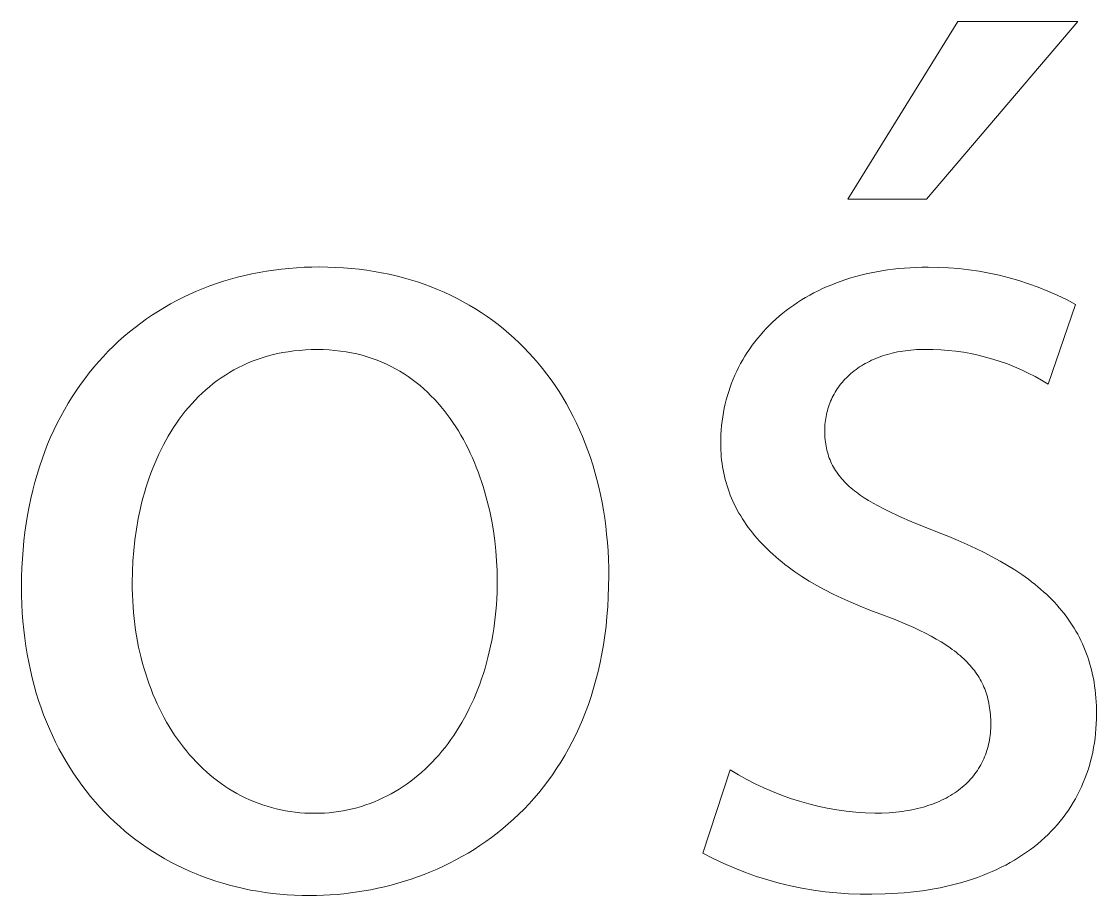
# Model space of a CAD drawing. Header units: millimetres. Extents: x -1576 to 3664, y -445 to 3215.
# Drawn here: x 2348.06 to 2393.48, y -358.21 to -321.28 of the extents above; entities that cross this region are included whole.
import ezdxf

# ---------------------------------------------------------------- set-up
doc = ezdxf.new("R2010")
doc.units = ezdxf.units.MM
doc.header["$MEASUREMENT"] = 0
doc.layers.add('Domyślny', color=7, linetype='Continuous', true_color=0x000000)

msp = doc.modelspace()

# ---------------------------------------------------------------- linework, layer by layer
at = {"layer": 'Domyślny', "color": 18, "lineweight": 15, "true_color": 0x000000}
for p, q in [((2382.976, -328.781), (2387.617, -321.278)), ((2392.695, -321.278), (2386.291, -328.781)), ((2387.617, -321.278), (2392.695, -321.278)), ((2386.291, -328.781), (2382.976, -328.781)), ((2357.19, -332.084), (2357.491, -332.009)), ((2357.491, -332.009), (2357.796, -331.941)), ((2357.796, -331.941), (2358.104, -331.88)), ((2358.104, -331.88), (2358.414, -331.826)), ((2358.414, -331.826), (2358.727, -331.78)), ((2358.727, -331.78), (2359.043, -331.74)), ((2359.043, -331.74), (2359.361, -331.707)), ((2359.361, -331.707), (2359.682, -331.682)), ((2359.682, -331.682), (2360.006, -331.664)), ((2360.006, -331.664), (2360.331, -331.653)), ((2360.331, -331.653), (2360.659, -331.649)), ((2360.659, -331.649), (2360.999, -331.653)), ((2360.999, -331.653), (2361.336, -331.665)), ((2361.336, -331.665), (2361.669, -331.684)), ((2361.669, -331.684), (2361.998, -331.711)), ((2361.998, -331.711), (2362.324, -331.745)), ((2362.324, -331.745), (2362.646, -331.787)), ((2362.646, -331.787), (2362.964, -331.836)), ((2362.964, -331.836), (2363.278, -331.892)), ((2363.278, -331.892), (2363.588, -331.956)), ((2363.588, -331.956), (2363.894, -332.027)), ((2383.31, -332.054), (2383.525, -331.997)), ((2383.525, -331.997), (2383.742, -331.945)), ((2383.742, -331.945), (2383.964, -331.896)), ((2383.964, -331.896), (2384.188, -331.852)), ((2384.188, -331.852), (2384.417, -331.812)), ((2384.417, -331.812), (2384.648, -331.777)), ((2384.648, -331.777), (2384.883, -331.746)), ((2384.883, -331.746), (2385.121, -331.72)), ((2385.121, -331.72), (2385.363, -331.699)), ((2385.363, -331.699), (2385.607, -331.682)), ((2385.607, -331.682), (2385.855, -331.669)), ((2385.855, -331.669), (2386.107, -331.662)), ((2386.107, -331.662), (2386.361, -331.66)), ((2386.361, -331.66), (2386.794, -331.665)), ((2386.794, -331.665), (2387.226, -331.685)), ((2387.226, -331.685), (2387.658, -331.719)), ((2387.658, -331.719), (2388.088, -331.767)), ((2388.088, -331.767), (2388.516, -331.83)), ((2388.516, -331.83), (2388.942, -331.908)), ((2388.942, -331.908), (2389.365, -332)), ((2389.365, -332), (2389.784, -332.105)), ((2355.731, -332.562), (2356.016, -332.453)), ((2356.016, -332.453), (2356.305, -332.35)), ((2356.305, -332.35), (2356.596, -332.255)), ((2356.596, -332.255), (2356.892, -332.166)), ((2356.892, -332.166), (2357.19, -332.084)), ((2363.894, -332.027), (2364.196, -332.105)), ((2364.196, -332.105), (2364.494, -332.19)), ((2364.494, -332.19), (2364.788, -332.282)), ((2364.788, -332.282), (2365.078, -332.381)), ((2365.078, -332.381), (2365.363, -332.487)), ((2382.099, -332.481), (2382.292, -332.4)), ((2382.292, -332.4), (2382.488, -332.323)), ((2382.488, -332.323), (2382.688, -332.25)), ((2382.688, -332.25), (2382.892, -332.181)), ((2382.892, -332.181), (2383.099, -332.115)), ((2383.099, -332.115), (2383.31, -332.054)), ((2389.784, -332.105), (2390.2, -332.225)), ((2390.2, -332.225), (2390.612, -332.359)), ((2390.612, -332.359), (2391.019, -332.506)), ((2354.899, -332.93), (2355.172, -332.801)), ((2355.172, -332.801), (2355.45, -332.678)), ((2355.45, -332.678), (2355.731, -332.562)), ((2365.363, -332.487), (2365.644, -332.599)), ((2365.644, -332.599), (2365.921, -332.719)), ((2365.921, -332.719), (2366.193, -332.845)), ((2366.193, -332.845), (2366.461, -332.977)), ((2381.189, -332.941), (2381.364, -332.841)), ((2381.364, -332.841), (2381.542, -332.746)), ((2381.542, -332.746), (2381.724, -332.654)), ((2381.724, -332.654), (2381.909, -332.565)), ((2381.909, -332.565), (2382.099, -332.481)), ((2391.019, -332.506), (2391.421, -332.667)), ((2391.421, -332.667), (2391.817, -332.842)), ((2391.817, -332.842), (2392.207, -333.029)), ((2353.844, -333.515), (2354.101, -333.359)), ((2354.101, -333.359), (2354.363, -333.209)), ((2354.363, -333.209), (2354.629, -333.067)), ((2354.629, -333.067), (2354.899, -332.93)), ((2366.461, -332.977), (2366.724, -333.116)), ((2366.724, -333.116), (2366.982, -333.262)), ((2366.982, -333.262), (2367.236, -333.414)), ((2380.375, -333.487), (2380.53, -333.371)), ((2380.53, -333.371), (2380.689, -333.259)), ((2380.689, -333.259), (2380.852, -333.149)), ((2380.852, -333.149), (2381.019, -333.043)), ((2381.019, -333.043), (2381.189, -332.941)), ((2392.59, -333.23), (2391.439, -336.598)), ((2392.207, -333.029), (2392.59, -333.23)), ((2353.341, -333.846), (2353.59, -333.677)), ((2353.59, -333.677), (2353.844, -333.515)), ((2367.236, -333.414), (2367.485, -333.572)), ((2367.485, -333.572), (2367.729, -333.737)), ((2367.729, -333.737), (2367.968, -333.908)), ((2379.933, -333.854), (2380.077, -333.729)), ((2380.077, -333.729), (2380.224, -333.606)), ((2380.224, -333.606), (2380.375, -333.487)), ((2352.622, -334.392), (2352.857, -334.204)), ((2352.857, -334.204), (2353.097, -334.022)), ((2353.097, -334.022), (2353.341, -333.846)), ((2367.968, -333.908), (2368.202, -334.085)), ((2368.202, -334.085), (2368.432, -334.268)), ((2368.432, -334.268), (2368.656, -334.457)), ((2379.4, -334.384), (2379.528, -334.247)), ((2379.528, -334.247), (2379.659, -334.113)), ((2379.659, -334.113), (2379.794, -333.982)), ((2379.794, -333.982), (2379.933, -333.854)), ((2352.166, -334.788), (2352.391, -334.587)), ((2352.391, -334.587), (2352.622, -334.392)), ((2368.656, -334.457), (2368.875, -334.652)), ((2368.875, -334.652), (2369.089, -334.853)), ((2379.044, -334.811), (2379.158, -334.666)), ((2379.158, -334.666), (2379.277, -334.524)), ((2379.277, -334.524), (2379.4, -334.384)), ((2351.729, -335.209), (2351.945, -334.995)), ((2351.945, -334.995), (2352.166, -334.788)), ((2359.809, -335.172), (2359.569, -335.197)), ((2360.053, -335.154), (2359.809, -335.172)), ((2360.301, -335.143), (2360.053, -335.154)), ((2360.554, -335.139), (2360.301, -335.143)), ((2360.808, -335.143), (2360.554, -335.139)), ((2361.057, -335.155), (2360.808, -335.143)), ((2361.3, -335.174), (2361.057, -335.155)), ((2361.54, -335.201), (2361.3, -335.174)), ((2369.089, -334.853), (2369.298, -335.06)), ((2369.298, -335.06), (2369.501, -335.272)), ((2378.725, -335.261), (2378.827, -335.109)), ((2378.827, -335.109), (2378.933, -334.959)), ((2378.933, -334.959), (2379.044, -334.811)), ((2385.406, -335.187), (2385.292, -335.203)), ((2385.522, -335.172), (2385.406, -335.187)), ((2385.64, -335.16), (2385.522, -335.172)), ((2385.76, -335.15), (2385.64, -335.16)), ((2385.881, -335.142), (2385.76, -335.15)), ((2386.005, -335.137), (2385.881, -335.142)), ((2386.13, -335.133), (2386.005, -335.137)), ((2386.256, -335.132), (2386.13, -335.133)), ((2386.577, -335.136), (2386.256, -335.132)), ((2386.898, -335.15), (2386.577, -335.136)), ((2387.218, -335.174), (2386.898, -335.15)), ((2387.537, -335.21), (2387.218, -335.174)), ((2351.314, -335.655), (2351.519, -335.429)), ((2351.519, -335.429), (2351.729, -335.209)), ((2357.811, -335.634), (2357.611, -335.717)), ((2358.016, -335.558), (2357.811, -335.634)), ((2358.225, -335.487), (2358.016, -335.558)), ((2358.438, -335.423), (2358.225, -335.487)), ((2358.655, -335.364), (2358.438, -335.423)), ((2358.877, -335.312), (2358.655, -335.364)), ((2359.103, -335.267), (2358.877, -335.312)), ((2359.334, -335.229), (2359.103, -335.267)), ((2359.569, -335.197), (2359.334, -335.229)), ((2361.774, -335.236), (2361.54, -335.201)), ((2362.004, -335.277), (2361.774, -335.236)), ((2362.229, -335.326), (2362.004, -335.277)), ((2362.449, -335.381), (2362.229, -335.326)), ((2362.665, -335.444), (2362.449, -335.381)), ((2362.876, -335.513), (2362.665, -335.444)), ((2363.082, -335.588), (2362.876, -335.513)), ((2363.284, -335.67), (2363.082, -335.588)), ((2369.501, -335.272), (2369.699, -335.49)), ((2369.699, -335.49), (2369.892, -335.714)), ((2378.444, -335.732), (2378.533, -335.573)), ((2378.533, -335.573), (2378.627, -335.416)), ((2378.627, -335.416), (2378.725, -335.261)), ((2383.884, -335.637), (2383.798, -335.681)), ((2383.972, -335.594), (2383.884, -335.637)), ((2384.063, -335.553), (2383.972, -335.594)), ((2384.155, -335.514), (2384.063, -335.553)), ((2384.249, -335.476), (2384.155, -335.514)), ((2384.345, -335.441), (2384.249, -335.476)), ((2384.443, -335.407), (2384.345, -335.441)), ((2384.542, -335.374), (2384.443, -335.407)), ((2384.644, -335.344), (2384.542, -335.374)), ((2384.747, -335.316), (2384.644, -335.344)), ((2384.853, -335.289), (2384.747, -335.316)), ((2384.96, -335.265), (2384.853, -335.289)), ((2385.069, -335.242), (2384.96, -335.265)), ((2385.179, -335.222), (2385.069, -335.242)), ((2385.292, -335.203), (2385.179, -335.222)), ((2387.855, -335.256), (2387.537, -335.21)), ((2388.171, -335.312), (2387.855, -335.256)), ((2388.485, -335.379), (2388.171, -335.312)), ((2388.796, -335.456), (2388.485, -335.379)), ((2389.105, -335.543), (2388.796, -335.456)), ((2389.411, -335.641), (2389.105, -335.543)), ((2389.714, -335.748), (2389.411, -335.641)), ((2350.919, -336.125), (2351.114, -335.887)), ((2351.114, -335.887), (2351.314, -335.655)), ((2357.036, -335.999), (2356.853, -336.105)), ((2357.223, -335.9), (2357.036, -335.999)), ((2357.415, -335.806), (2357.223, -335.9)), ((2357.611, -335.717), (2357.415, -335.806)), ((2363.482, -335.758), (2363.284, -335.67)), ((2363.675, -335.851), (2363.482, -335.758)), ((2363.863, -335.951), (2363.675, -335.851)), ((2364.047, -336.057), (2363.863, -335.951)), ((2364.226, -336.168), (2364.047, -336.057)), ((2369.892, -335.714), (2370.079, -335.943)), ((2370.079, -335.943), (2370.261, -336.178)), ((2378.202, -336.224), (2378.278, -336.058)), ((2378.278, -336.058), (2378.359, -335.894)), ((2378.359, -335.894), (2378.444, -335.732)), ((2383.176, -336.093), (2383.107, -336.151)), ((2383.247, -336.036), (2383.176, -336.093)), ((2383.319, -335.981), (2383.247, -336.036)), ((2383.394, -335.927), (2383.319, -335.981)), ((2383.471, -335.875), (2383.394, -335.927)), ((2383.55, -335.824), (2383.471, -335.875)), ((2383.63, -335.775), (2383.55, -335.824)), ((2383.713, -335.727), (2383.63, -335.775)), ((2383.798, -335.681), (2383.713, -335.727)), ((2390.012, -335.866), (2389.714, -335.748)), ((2390.307, -335.993), (2390.012, -335.866)), ((2390.597, -336.13), (2390.307, -335.993)), ((2350.547, -336.62), (2350.73, -336.37)), ((2350.73, -336.37), (2350.919, -336.125)), ((2356.329, -336.451), (2356.162, -336.577)), ((2356.499, -336.331), (2356.329, -336.451)), ((2356.674, -336.215), (2356.499, -336.331)), ((2356.853, -336.105), (2356.674, -336.215)), ((2364.402, -336.284), (2364.226, -336.168)), ((2364.572, -336.406), (2364.402, -336.284)), ((2364.739, -336.533), (2364.572, -336.406)), ((2364.901, -336.664), (2364.739, -336.533)), ((2370.261, -336.178), (2370.437, -336.418)), ((2370.437, -336.418), (2370.608, -336.664)), ((2378.063, -336.561), (2378.131, -336.392)), ((2378.131, -336.392), (2378.202, -336.224)), ((2382.736, -336.526), (2382.681, -336.593)), ((2382.792, -336.46), (2382.736, -336.526)), ((2382.851, -336.396), (2382.792, -336.46)), ((2382.912, -336.333), (2382.851, -336.396)), ((2382.975, -336.271), (2382.912, -336.333)), ((2383.04, -336.21), (2382.975, -336.271)), ((2383.107, -336.151), (2383.04, -336.21)), ((2390.883, -336.277), (2390.597, -336.13)), ((2391.163, -336.433), (2390.883, -336.277)), ((2391.439, -336.598), (2391.163, -336.433)), ((2350.197, -337.139), (2350.369, -336.877)), ((2350.369, -336.877), (2350.547, -336.62)), ((2355.688, -336.983), (2355.539, -337.127)), ((2355.842, -336.843), (2355.688, -336.983)), ((2356, -336.708), (2355.842, -336.843)), ((2356.162, -336.577), (2356, -336.708)), ((2365.059, -336.801), (2364.901, -336.664)), ((2365.212, -336.942), (2365.059, -336.801)), ((2365.361, -337.088), (2365.212, -336.942)), ((2370.608, -336.664), (2370.772, -336.915)), ((2370.772, -336.915), (2370.932, -337.171)), ((2377.888, -337.082), (2377.942, -336.907)), ((2377.942, -336.907), (2378, -336.733)), ((2378, -336.733), (2378.063, -336.561)), ((2382.438, -336.945), (2382.396, -337.018)), ((2382.482, -336.872), (2382.438, -336.945)), ((2382.529, -336.801), (2382.482, -336.872)), ((2382.578, -336.731), (2382.529, -336.801)), ((2382.628, -336.661), (2382.578, -336.731)), ((2382.681, -336.593), (2382.628, -336.661)), ((2349.871, -337.682), (2350.031, -337.408)), ((2350.031, -337.408), (2350.197, -337.139)), ((2355.251, -337.429), (2355.114, -337.586)), ((2355.393, -337.276), (2355.251, -337.429)), ((2355.539, -337.127), (2355.393, -337.276)), ((2365.506, -337.238), (2365.361, -337.088)), ((2365.647, -337.392), (2365.506, -337.238)), ((2365.784, -337.551), (2365.647, -337.392)), ((2370.932, -337.171), (2371.085, -337.432)), ((2371.085, -337.432), (2371.232, -337.699)), ((2377.754, -337.618), (2377.794, -337.438)), ((2377.794, -337.438), (2377.839, -337.259)), ((2377.839, -337.259), (2377.888, -337.082)), ((2382.216, -337.4), (2382.186, -337.479)), ((2382.247, -337.322), (2382.216, -337.4)), ((2382.281, -337.245), (2382.247, -337.322)), ((2382.317, -337.168), (2382.281, -337.245)), ((2382.355, -337.093), (2382.317, -337.168)), ((2382.396, -337.018), (2382.355, -337.093)), ((2349.718, -337.963), (2349.871, -337.682)), ((2354.851, -337.912), (2354.726, -338.081)), ((2354.98, -337.747), (2354.851, -337.912)), ((2355.114, -337.586), (2354.98, -337.747)), ((2365.917, -337.713), (2365.784, -337.551)), ((2366.045, -337.879), (2365.917, -337.713)), ((2366.169, -338.048), (2366.045, -337.879)), ((2371.232, -337.699), (2371.374, -337.97)), ((2377.688, -337.983), (2377.719, -337.8)), ((2377.719, -337.8), (2377.754, -337.618)), ((2382.07, -337.886), (2382.053, -337.969)), ((2382.089, -337.803), (2382.07, -337.886)), ((2382.11, -337.721), (2382.089, -337.803)), ((2382.133, -337.64), (2382.11, -337.721)), ((2382.158, -337.559), (2382.133, -337.64)), ((2382.186, -337.479), (2382.158, -337.559)), ((2349.428, -338.541), (2349.57, -338.249)), ((2349.57, -338.249), (2349.718, -337.963)), ((2354.604, -338.254), (2354.487, -338.43)), ((2354.726, -338.081), (2354.604, -338.254)), ((2366.29, -338.221), (2366.169, -338.048)), ((2366.406, -338.398), (2366.29, -338.221)), ((2371.374, -337.97), (2371.509, -338.247)), ((2371.509, -338.247), (2371.639, -338.528)), ((2377.623, -338.541), (2377.64, -338.354)), ((2377.64, -338.354), (2377.662, -338.168)), ((2377.662, -338.168), (2377.688, -337.983)), ((2382.009, -338.309), (2382.003, -338.395)), ((2382.017, -338.223), (2382.009, -338.309)), ((2382.027, -338.138), (2382.017, -338.223)), ((2382.039, -338.053), (2382.027, -338.138)), ((2382.053, -337.969), (2382.039, -338.053)), ((2349.293, -338.839), (2349.428, -338.541)), ((2354.264, -338.792), (2354.158, -338.977)), ((2354.373, -338.609), (2354.264, -338.792)), ((2354.487, -338.43), (2354.373, -338.609)), ((2366.518, -338.577), (2366.406, -338.398)), ((2366.627, -338.759), (2366.518, -338.577)), ((2366.731, -338.945), (2366.627, -338.759)), ((2371.639, -338.528), (2371.762, -338.814)), ((2371.762, -338.814), (2371.879, -339.105)), ((2377.604, -338.919), (2377.611, -338.73)), ((2377.611, -338.73), (2377.623, -338.541)), ((2382, -338.482), (2381.999, -338.569)), ((2381.999, -338.569), (2382, -338.668)), ((2382.003, -338.395), (2382, -338.482)), ((2382, -338.668), (2382.003, -338.764)), ((2382.003, -338.764), (2382.009, -338.859)), ((2349.043, -339.452), (2349.165, -339.143)), ((2349.165, -339.143), (2349.293, -338.839)), ((2354.057, -339.166), (2353.959, -339.358)), ((2354.158, -338.977), (2354.057, -339.166)), ((2366.832, -339.133), (2366.731, -338.945)), ((2366.928, -339.323), (2366.832, -339.133)), ((2371.879, -339.105), (2371.99, -339.401)), ((2377.602, -339.11), (2377.604, -338.919)), ((2377.603, -339.252), (2377.602, -339.11)), ((2377.608, -339.393), (2377.603, -339.252)), ((2382.009, -338.859), (2382.017, -338.952)), ((2382.017, -338.952), (2382.027, -339.044)), ((2382.027, -339.044), (2382.039, -339.134)), ((2382.039, -339.134), (2382.054, -339.222)), ((2382.054, -339.222), (2382.071, -339.309)), ((2348.928, -339.767), (2349.043, -339.452)), ((2353.865, -339.553), (2353.775, -339.75)), ((2353.959, -339.358), (2353.865, -339.553)), ((2367.021, -339.516), (2366.928, -339.323)), ((2367.11, -339.711), (2367.021, -339.516)), ((2367.195, -339.908), (2367.11, -339.711)), ((2371.99, -339.401), (2372.095, -339.701)), ((2372.095, -339.701), (2372.193, -340.006)), ((2377.616, -339.534), (2377.608, -339.393)), ((2377.627, -339.674), (2377.616, -339.534)), ((2377.641, -339.812), (2377.627, -339.674)), ((2382.071, -339.309), (2382.091, -339.395)), ((2382.091, -339.395), (2382.112, -339.479)), ((2382.112, -339.479), (2382.136, -339.562)), ((2382.136, -339.562), (2382.162, -339.644)), ((2382.162, -339.644), (2382.191, -339.724)), ((2382.191, -339.724), (2382.222, -339.803)), ((2348.717, -340.414), (2348.819, -340.088)), ((2348.819, -340.088), (2348.928, -339.767)), ((2353.607, -340.152), (2353.528, -340.357)), ((2353.689, -339.95), (2353.607, -340.152)), ((2353.775, -339.75), (2353.689, -339.95)), ((2367.276, -340.108), (2367.195, -339.908)), ((2367.354, -340.309), (2367.276, -340.108)), ((2372.193, -340.006), (2372.285, -340.315)), ((2377.659, -339.951), (2377.641, -339.812)), ((2377.679, -340.088), (2377.659, -339.951)), ((2377.703, -340.224), (2377.679, -340.088)), ((2382.222, -339.803), (2382.255, -339.88)), ((2382.255, -339.88), (2382.29, -339.957)), ((2382.29, -339.957), (2382.328, -340.032)), ((2382.328, -340.032), (2382.368, -340.106)), ((2382.368, -340.106), (2382.411, -340.18)), ((2382.411, -340.18), (2382.456, -340.252)), ((2348.622, -340.746), (2348.717, -340.414)), ((2353.454, -340.564), (2353.383, -340.773)), ((2353.528, -340.357), (2353.454, -340.564)), ((2367.427, -340.511), (2367.354, -340.309)), ((2367.497, -340.715), (2367.427, -340.511)), ((2372.285, -340.315), (2372.371, -340.629)), ((2372.371, -340.629), (2372.45, -340.947)), ((2377.73, -340.36), (2377.703, -340.224)), ((2377.76, -340.495), (2377.73, -340.36)), ((2377.793, -340.629), (2377.76, -340.495)), ((2377.83, -340.762), (2377.793, -340.629)), ((2382.456, -340.252), (2382.503, -340.323)), ((2382.503, -340.323), (2382.552, -340.393)), ((2382.552, -340.393), (2382.604, -340.462)), ((2382.604, -340.462), (2382.659, -340.53)), ((2382.659, -340.53), (2382.715, -340.597)), ((2382.715, -340.597), (2382.774, -340.663)), ((2348.454, -341.427), (2348.535, -341.084)), ((2348.535, -341.084), (2348.622, -340.746)), ((2353.316, -340.984), (2353.252, -341.196)), ((2353.383, -340.773), (2353.316, -340.984)), ((2367.564, -340.921), (2367.497, -340.715)), ((2367.627, -341.127), (2367.564, -340.921)), ((2372.45, -340.947), (2372.522, -341.27)), ((2377.87, -340.894), (2377.83, -340.762)), ((2377.913, -341.026), (2377.87, -340.894)), ((2377.959, -341.157), (2377.913, -341.026)), ((2382.774, -340.663), (2382.836, -340.729)), ((2382.836, -340.729), (2382.899, -340.793)), ((2382.899, -340.793), (2382.966, -340.857)), ((2382.966, -340.857), (2383.034, -340.921)), ((2383.034, -340.921), (2383.105, -340.983)), ((2383.105, -340.983), (2383.179, -341.045)), ((2383.179, -341.045), (2383.255, -341.106)), ((2348.381, -341.776), (2348.454, -341.427)), ((2353.193, -341.411), (2353.137, -341.627)), ((2353.252, -341.196), (2353.193, -341.411)), ((2367.741, -341.543), (2367.627, -341.127)), ((2367.842, -341.962), (2367.741, -341.543)), ((2372.522, -341.27), (2372.588, -341.597)), ((2378.008, -341.286), (2377.959, -341.157)), ((2378.061, -341.415), (2378.008, -341.286)), ((2378.117, -341.543), (2378.061, -341.415)), ((2378.176, -341.67), (2378.117, -341.543)), ((2383.255, -341.106), (2383.333, -341.167)), ((2383.333, -341.167), (2383.414, -341.227)), ((2383.414, -341.227), (2383.497, -341.287)), ((2383.497, -341.287), (2383.67, -341.404)), ((2383.67, -341.404), (2383.854, -341.52)), ((2383.854, -341.52), (2384.047, -341.635)), ((2348.314, -342.13), (2348.381, -341.776)), ((2353.085, -341.844), (2352.992, -342.284)), ((2353.137, -341.627), (2353.085, -341.844)), ((2367.928, -342.383), (2367.842, -341.962)), ((2372.588, -341.597), (2372.647, -341.928)), ((2372.647, -341.928), (2372.7, -342.263)), ((2378.239, -341.796), (2378.176, -341.67)), ((2378.305, -341.921), (2378.239, -341.796)), ((2378.374, -342.046), (2378.305, -341.921)), ((2384.047, -341.635), (2384.25, -341.748)), ((2384.25, -341.748), (2384.463, -341.861)), ((2384.463, -341.861), (2384.686, -341.973)), ((2384.686, -341.973), (2385.161, -342.196)), ((2348.256, -342.489), (2348.314, -342.13)), ((2352.992, -342.284), (2352.914, -342.727)), ((2368, -342.804), (2367.928, -342.383)), ((2372.7, -342.263), (2372.745, -342.602)), ((2378.446, -342.169), (2378.374, -342.046)), ((2378.522, -342.291), (2378.446, -342.169)), ((2378.601, -342.413), (2378.522, -342.291)), ((2378.683, -342.533), (2378.601, -342.413)), ((2385.161, -342.196), (2385.678, -342.42)), ((2385.678, -342.42), (2386.832, -342.879)), ((2348.161, -343.224), (2348.205, -342.854)), ((2348.205, -342.854), (2348.256, -342.489)), ((2352.914, -342.727), (2352.85, -343.175)), ((2368.059, -343.225), (2368, -342.804)), ((2372.745, -342.602), (2372.784, -342.945)), ((2378.769, -342.653), (2378.683, -342.533)), ((2378.857, -342.771), (2378.769, -342.653)), ((2378.95, -342.889), (2378.857, -342.771)), ((2379.045, -343.005), (2378.95, -342.889)), ((2386.832, -342.879), (2387.238, -343.039)), ((2348.125, -343.6), (2348.161, -343.224)), ((2352.85, -343.175), (2352.8, -343.624)), ((2368.104, -343.643), (2368.059, -343.225)), ((2372.784, -342.945), (2372.816, -343.292)), ((2372.816, -343.292), (2372.841, -343.643)), ((2379.144, -343.12), (2379.045, -343.005)), ((2379.246, -343.235), (2379.144, -343.12)), ((2379.352, -343.348), (2379.246, -343.235)), ((2379.461, -343.461), (2379.352, -343.348)), ((2387.238, -343.039), (2387.631, -343.203)), ((2387.631, -343.203), (2388.012, -343.37)), ((2388.012, -343.37), (2388.38, -343.54)), ((2348.097, -343.981), (2348.125, -343.6)), ((2352.8, -343.624), (2352.765, -344.076)), ((2368.136, -344.059), (2368.104, -343.643)), ((2372.841, -343.643), (2372.859, -343.998)), ((2379.573, -343.572), (2379.461, -343.461)), ((2379.689, -343.682), (2379.573, -343.572)), ((2379.808, -343.791), (2379.689, -343.682)), ((2379.93, -343.899), (2379.808, -343.791)), ((2388.38, -343.54), (2388.736, -343.714)), ((2388.736, -343.714), (2389.078, -343.892)), ((2348.077, -344.367), (2348.097, -343.981)), ((2352.765, -344.076), (2352.744, -344.528)), ((2368.156, -344.47), (2368.136, -344.059)), ((2372.859, -343.998), (2372.869, -344.356)), ((2380.056, -344.006), (2379.93, -343.899)), ((2380.185, -344.112), (2380.056, -344.006)), ((2380.317, -344.217), (2380.185, -344.112)), ((2380.453, -344.32), (2380.317, -344.217)), ((2389.078, -343.892), (2389.409, -344.074)), ((2389.409, -344.074), (2389.726, -344.26)), ((2389.726, -344.26), (2390.031, -344.451)), ((2348.065, -344.758), (2348.077, -344.367)), ((2352.744, -344.528), (2352.737, -344.98)), ((2368.162, -344.875), (2368.156, -344.47)), ((2372.873, -344.718), (2372.868, -345.155)), ((2372.869, -344.356), (2372.873, -344.718)), ((2380.736, -344.524), (2380.453, -344.32)), ((2381.032, -344.724), (2380.736, -344.524)), ((2381.341, -344.918), (2381.032, -344.724)), ((2390.031, -344.451), (2390.322, -344.647)), ((2390.322, -344.647), (2390.602, -344.847)), ((2348.061, -345.155), (2348.065, -344.758)), ((2348.065, -345.528), (2348.061, -345.155)), ((2352.737, -344.98), (2352.739, -345.239)), ((2368.152, -345.407), (2368.159, -345.143)), ((2368.159, -345.143), (2368.162, -344.875)), ((2372.868, -345.155), (2372.854, -345.583)), ((2381.665, -345.108), (2381.341, -344.918)), ((2382.002, -345.293), (2381.665, -345.108)), ((2390.602, -344.847), (2390.736, -344.95)), ((2390.736, -344.95), (2390.868, -345.053)), ((2390.868, -345.053), (2390.996, -345.158)), ((2390.996, -345.158), (2391.121, -345.264)), ((2348.076, -345.897), (2348.065, -345.528)), ((2352.739, -345.239), (2352.746, -345.496)), ((2352.746, -345.496), (2352.758, -345.751)), ((2368.14, -345.67), (2368.152, -345.407)), ((2372.854, -345.583), (2372.831, -346.004)), ((2382.353, -345.474), (2382.002, -345.293)), ((2382.718, -345.649), (2382.353, -345.474)), ((2391.121, -345.264), (2391.243, -345.372)), ((2391.243, -345.372), (2391.362, -345.48)), ((2391.362, -345.48), (2391.478, -345.591)), ((2391.478, -345.591), (2391.59, -345.703)), ((2348.095, -346.261), (2348.076, -345.897)), ((2352.758, -345.751), (2352.774, -346.004)), ((2352.774, -346.004), (2352.795, -346.255)), ((2368.102, -346.187), (2368.124, -345.929)), ((2368.124, -345.929), (2368.14, -345.67)), ((2372.831, -346.004), (2372.798, -346.417)), ((2383.097, -345.819), (2382.718, -345.649)), ((2383.491, -345.984), (2383.097, -345.819)), ((2383.898, -346.144), (2383.491, -345.984)), ((2391.59, -345.703), (2391.699, -345.816)), ((2391.699, -345.816), (2391.805, -345.931)), ((2391.805, -345.931), (2391.908, -346.047)), ((2391.908, -346.047), (2392.007, -346.165)), ((2348.122, -346.621), (2348.095, -346.261)), ((2352.795, -346.255), (2352.82, -346.503)), ((2352.82, -346.503), (2352.849, -346.749)), ((2368.046, -346.693), (2368.076, -346.441)), ((2368.076, -346.441), (2368.102, -346.187)), ((2372.798, -346.417), (2372.757, -346.822)), ((2384.319, -346.299), (2383.898, -346.144)), ((2384.933, -346.534), (2384.319, -346.299)), ((2385.498, -346.77), (2384.933, -346.534)), ((2392.007, -346.165), (2392.103, -346.284)), ((2392.103, -346.284), (2392.196, -346.405)), ((2392.196, -346.405), (2392.286, -346.528)), ((2392.286, -346.528), (2392.373, -346.652)), ((2348.156, -346.976), (2348.122, -346.621)), ((2348.198, -347.327), (2348.156, -346.976)), ((2352.849, -346.749), (2352.883, -346.992)), ((2352.883, -346.992), (2352.921, -347.233)), ((2367.971, -347.189), (2368.011, -346.942)), ((2368.011, -346.942), (2368.046, -346.693)), ((2372.757, -346.822), (2372.707, -347.22)), ((2385.763, -346.888), (2385.498, -346.77)), ((2386.016, -347.007), (2385.763, -346.888)), ((2392.373, -346.652), (2392.456, -346.778)), ((2392.456, -346.778), (2392.536, -346.906)), ((2392.536, -346.906), (2392.613, -347.035)), ((2348.246, -347.673), (2348.198, -347.327)), ((2352.921, -347.233), (2352.964, -347.472)), ((2367.879, -347.673), (2367.928, -347.432)), ((2367.928, -347.432), (2367.971, -347.189)), ((2372.707, -347.22), (2372.648, -347.61)), ((2386.258, -347.127), (2386.016, -347.007)), ((2386.488, -347.248), (2386.258, -347.127)), ((2386.708, -347.37), (2386.488, -347.248)), ((2386.916, -347.494), (2386.708, -347.37)), ((2392.613, -347.035), (2392.686, -347.166)), ((2392.686, -347.166), (2392.757, -347.299)), ((2392.757, -347.299), (2392.824, -347.434)), ((2392.824, -347.434), (2392.888, -347.57)), ((2348.302, -348.015), (2348.246, -347.673)), ((2352.964, -347.472), (2353.011, -347.708)), ((2353.011, -347.708), (2353.062, -347.941)), ((2367.77, -348.145), (2367.827, -347.91)), ((2367.827, -347.91), (2367.879, -347.673)), ((2372.648, -347.61), (2372.581, -347.993)), ((2387.113, -347.619), (2386.916, -347.494)), ((2387.3, -347.746), (2387.113, -347.619)), ((2387.389, -347.81), (2387.3, -347.746)), ((2387.476, -347.875), (2387.389, -347.81)), ((2387.56, -347.94), (2387.476, -347.875)), ((2392.888, -347.57), (2392.948, -347.708)), ((2392.948, -347.708), (2393.006, -347.848)), ((2393.006, -347.848), (2393.06, -347.99)), ((2348.365, -348.352), (2348.302, -348.015)), ((2348.435, -348.684), (2348.365, -348.352)), ((2353.062, -347.941), (2353.117, -348.171)), ((2353.117, -348.171), (2353.176, -348.399)), ((2367.709, -348.377), (2367.77, -348.145)), ((2372.581, -347.993), (2372.506, -348.368)), ((2387.642, -348.006), (2387.56, -347.94)), ((2387.721, -348.072), (2387.642, -348.006)), ((2387.797, -348.139), (2387.721, -348.072)), ((2387.871, -348.207), (2387.797, -348.139)), ((2387.942, -348.275), (2387.871, -348.207)), ((2388.011, -348.344), (2387.942, -348.275)), ((2388.078, -348.414), (2388.011, -348.344)), ((2393.06, -347.99), (2393.111, -348.134)), ((2393.111, -348.134), (2393.158, -348.28)), ((2393.158, -348.28), (2393.202, -348.428)), ((2348.512, -349.011), (2348.435, -348.684)), ((2353.176, -348.399), (2353.239, -348.623)), ((2353.239, -348.623), (2353.307, -348.845)), ((2367.575, -348.83), (2367.644, -348.605)), ((2367.644, -348.605), (2367.709, -348.377)), ((2372.423, -348.736), (2372.331, -349.096)), ((2372.506, -348.368), (2372.423, -348.736)), ((2388.142, -348.485), (2388.078, -348.414)), ((2388.203, -348.556), (2388.142, -348.485)), ((2388.262, -348.628), (2388.203, -348.556)), ((2388.319, -348.701), (2388.262, -348.628)), ((2388.373, -348.775), (2388.319, -348.701)), ((2388.425, -348.849), (2388.373, -348.775)), ((2393.202, -348.428), (2393.243, -348.578)), ((2393.243, -348.578), (2393.281, -348.73)), ((2393.281, -348.73), (2393.316, -348.884)), ((2348.596, -349.333), (2348.512, -349.011)), ((2353.307, -348.845), (2353.378, -349.064)), ((2353.378, -349.064), (2353.453, -349.279)), ((2367.344, -349.486), (2367.425, -349.271)), ((2367.425, -349.271), (2367.502, -349.052)), ((2367.502, -349.052), (2367.575, -348.83)), ((2372.331, -349.096), (2372.232, -349.449)), ((2388.475, -348.925), (2388.425, -348.849)), ((2388.522, -349.001), (2388.475, -348.925)), ((2388.567, -349.078), (2388.522, -349.001)), ((2388.61, -349.156), (2388.567, -349.078)), ((2388.65, -349.236), (2388.61, -349.156)), ((2388.689, -349.316), (2388.65, -349.236)), ((2393.316, -348.884), (2393.347, -349.04)), ((2393.347, -349.04), (2393.375, -349.198)), ((2393.375, -349.198), (2393.399, -349.358)), ((2348.686, -349.651), (2348.596, -349.333)), ((2348.783, -349.963), (2348.686, -349.651)), ((2353.453, -349.279), (2353.533, -349.492)), ((2353.533, -349.492), (2353.616, -349.701)), ((2353.616, -349.701), (2353.703, -349.907)), ((2367.17, -349.906), (2367.259, -349.698)), ((2367.259, -349.698), (2367.344, -349.486)), ((2372.232, -349.449), (2372.125, -349.794)), ((2388.725, -349.397), (2388.689, -349.316)), ((2388.758, -349.479), (2388.725, -349.397)), ((2388.79, -349.563), (2388.758, -349.479)), ((2388.819, -349.647), (2388.79, -349.563)), ((2388.847, -349.733), (2388.819, -349.647)), ((2393.399, -349.358), (2393.421, -349.52)), ((2393.421, -349.52), (2393.439, -349.684)), ((2393.439, -349.684), (2393.454, -349.851)), ((2348.887, -350.27), (2348.783, -349.963)), ((2353.703, -349.907), (2353.793, -350.11)), ((2353.793, -350.11), (2353.888, -350.309)), ((2366.981, -350.312), (2367.077, -350.111)), ((2367.077, -350.111), (2367.17, -349.906)), ((2372.011, -350.132), (2371.889, -350.463)), ((2372.125, -349.794), (2372.011, -350.132)), ((2388.872, -349.819), (2388.847, -349.733)), ((2388.895, -349.907), (2388.872, -349.819)), ((2388.916, -349.996), (2388.895, -349.907)), ((2388.934, -350.087), (2388.916, -349.996)), ((2388.951, -350.178), (2388.934, -350.087)), ((2388.966, -350.271), (2388.951, -350.178)), ((2393.454, -349.851), (2393.465, -350.02)), ((2393.465, -350.02), (2393.474, -350.191)), ((2348.997, -350.573), (2348.887, -350.27)), ((2349.114, -350.87), (2348.997, -350.573)), ((2353.888, -350.309), (2353.986, -350.505)), ((2353.986, -350.505), (2354.088, -350.697)), ((2366.777, -350.704), (2366.881, -350.51)), ((2366.881, -350.51), (2366.981, -350.312)), ((2371.889, -350.463), (2371.76, -350.786)), ((2388.979, -350.365), (2388.966, -350.271)), ((2388.989, -350.461), (2388.979, -350.365)), ((2388.998, -350.557), (2388.989, -350.461)), ((2389.005, -350.655), (2388.998, -350.557)), ((2393.474, -350.191), (2393.478, -350.364)), ((2393.478, -350.364), (2393.48, -350.539)), ((2393.48, -350.539), (2393.478, -350.748)), ((2349.237, -351.162), (2349.114, -350.87)), ((2354.088, -350.697), (2354.193, -350.886)), ((2354.193, -350.886), (2354.302, -351.071)), ((2354.302, -351.071), (2354.414, -351.252)), ((2366.445, -351.262), (2366.559, -351.08)), ((2366.559, -351.08), (2366.67, -350.894)), ((2366.67, -350.894), (2366.777, -350.704)), ((2371.76, -350.786), (2371.625, -351.102)), ((2389.009, -350.755), (2389.005, -350.655)), ((2389.012, -350.856), (2389.009, -350.755)), ((2389.009, -351.153), (2389.012, -351.056)), ((2389.013, -350.958), (2389.012, -350.856)), ((2389.012, -351.056), (2389.013, -350.958)), ((2393.47, -350.954), (2393.457, -351.159)), ((2393.478, -350.748), (2393.47, -350.954)), ((2349.366, -351.449), (2349.237, -351.162)), ((2349.501, -351.731), (2349.366, -351.449)), ((2354.414, -351.252), (2354.53, -351.429)), ((2354.53, -351.429), (2354.65, -351.603)), ((2366.207, -351.615), (2366.328, -351.44)), ((2366.328, -351.44), (2366.445, -351.262)), ((2371.482, -351.411), (2371.333, -351.712)), ((2371.625, -351.102), (2371.482, -351.411)), ((2388.957, -351.628), (2388.972, -351.535)), ((2388.972, -351.535), (2388.984, -351.441)), ((2388.984, -351.441), (2388.995, -351.345)), ((2388.995, -351.345), (2389.003, -351.25)), ((2389.003, -351.25), (2389.009, -351.153)), ((2393.44, -351.361), (2393.417, -351.561)), ((2393.457, -351.159), (2393.44, -351.361)), ((2349.642, -352.007), (2349.501, -351.731)), ((2354.65, -351.603), (2354.772, -351.772)), ((2354.772, -351.772), (2354.899, -351.938)), ((2354.899, -351.938), (2355.028, -352.099)), ((2365.824, -352.113), (2365.955, -351.951)), ((2365.955, -351.951), (2366.082, -351.785)), ((2366.082, -351.785), (2366.207, -351.615)), ((2371.333, -351.712), (2371.177, -352.006)), ((2388.846, -352.083), (2388.873, -351.994)), ((2388.873, -351.994), (2388.897, -351.904)), ((2388.897, -351.904), (2388.92, -351.813)), ((2388.92, -351.813), (2388.939, -351.721)), ((2388.939, -351.721), (2388.957, -351.628)), ((2393.357, -351.955), (2393.32, -352.149)), ((2393.39, -351.759), (2393.357, -351.955)), ((2393.417, -351.561), (2393.39, -351.759)), ((2349.79, -352.278), (2349.642, -352.007)), ((2349.943, -352.544), (2349.79, -352.278)), ((2355.028, -352.099), (2355.161, -352.257)), ((2355.161, -352.257), (2355.297, -352.41)), ((2355.297, -352.41), (2355.436, -352.559)), ((2365.412, -352.573), (2365.553, -352.424)), ((2365.553, -352.424), (2365.69, -352.27)), ((2365.69, -352.27), (2365.824, -352.113)), ((2371.014, -352.293), (2370.846, -352.573)), ((2371.177, -352.006), (2371.014, -352.293)), ((2388.677, -352.514), (2388.716, -352.43)), ((2388.716, -352.43), (2388.752, -352.345)), ((2388.752, -352.345), (2388.786, -352.259)), ((2388.786, -352.259), (2388.817, -352.172)), ((2388.817, -352.172), (2388.846, -352.083)), ((2393.278, -352.34), (2393.23, -352.529)), ((2393.32, -352.149), (2393.278, -352.34)), ((2350.102, -352.804), (2349.943, -352.544)), ((2350.266, -353.059), (2350.102, -352.804)), ((2355.436, -352.559), (2355.578, -352.704)), ((2355.578, -352.704), (2355.723, -352.844)), ((2355.723, -352.844), (2355.872, -352.98)), ((2364.974, -352.993), (2365.123, -352.857)), ((2365.123, -352.857), (2365.269, -352.717)), ((2365.269, -352.717), (2365.412, -352.573)), ((2370.671, -352.846), (2370.491, -353.111)), ((2370.846, -352.573), (2370.671, -352.846)), ((2376.851, -356.42), (2378.003, -352.895)), ((2378.003, -352.895), (2378.348, -353.104)), ((2388.449, -352.918), (2388.499, -352.84)), ((2388.499, -352.84), (2388.547, -352.76)), ((2388.547, -352.76), (2388.593, -352.679)), ((2388.593, -352.679), (2388.636, -352.597)), ((2388.636, -352.597), (2388.677, -352.514)), ((2393.121, -352.9), (2393.06, -353.082)), ((2393.178, -352.716), (2393.121, -352.9)), ((2393.23, -352.529), (2393.178, -352.716)), ((2350.437, -353.308), (2350.266, -353.059)), ((2350.613, -353.551), (2350.437, -353.308)), ((2355.872, -352.98), (2356.023, -353.111)), ((2356.023, -353.111), (2356.178, -353.238)), ((2356.178, -353.238), (2356.335, -353.36)), ((2356.335, -353.36), (2356.495, -353.477)), ((2364.51, -353.372), (2364.667, -353.25)), ((2364.667, -353.25), (2364.822, -353.124)), ((2364.822, -353.124), (2364.974, -352.993)), ((2370.491, -353.111), (2370.305, -353.37)), ((2378.348, -353.104), (2378.7, -353.301)), ((2378.7, -353.301), (2379.058, -353.486)), ((2388.028, -353.43), (2388.095, -353.361)), ((2388.095, -353.361), (2388.16, -353.29)), ((2388.16, -353.29), (2388.223, -353.218)), ((2388.223, -353.218), (2388.283, -353.145)), ((2388.283, -353.145), (2388.341, -353.071)), ((2388.341, -353.071), (2388.396, -352.995)), ((2388.396, -352.995), (2388.449, -352.918)), ((2392.993, -353.261), (2392.922, -353.438)), ((2393.06, -353.082), (2392.993, -353.261)), ((2350.794, -353.789), (2350.613, -353.551)), ((2350.981, -354.022), (2350.794, -353.789)), ((2356.495, -353.477), (2356.658, -353.589)), ((2356.658, -353.589), (2356.824, -353.697)), ((2356.824, -353.697), (2356.993, -353.8)), ((2356.993, -353.8), (2357.164, -353.898)), ((2363.683, -353.906), (2363.853, -353.809)), ((2363.853, -353.809), (2364.021, -353.707)), ((2364.021, -353.707), (2364.187, -353.6)), ((2364.187, -353.6), (2364.35, -353.488)), ((2364.35, -353.488), (2364.51, -353.372)), ((2370.113, -353.621), (2369.915, -353.866)), ((2370.305, -353.37), (2370.113, -353.621)), ((2379.058, -353.486), (2379.423, -353.659)), ((2379.423, -353.659), (2379.793, -353.819)), ((2387.488, -353.87), (2387.573, -353.812)), ((2387.573, -353.812), (2387.655, -353.752)), ((2387.655, -353.752), (2387.734, -353.691)), ((2387.734, -353.691), (2387.811, -353.628)), ((2387.811, -353.628), (2387.886, -353.563)), ((2387.886, -353.563), (2387.958, -353.497)), ((2387.958, -353.497), (2388.028, -353.43)), ((2392.765, -353.784), (2392.68, -353.953)), ((2392.846, -353.613), (2392.765, -353.784)), ((2392.922, -353.438), (2392.846, -353.613)), ((2351.173, -354.248), (2350.981, -354.022)), ((2351.37, -354.469), (2351.173, -354.248)), ((2357.164, -353.898), (2357.338, -353.99)), ((2357.338, -353.99), (2357.514, -354.078)), ((2357.514, -354.078), (2357.694, -354.16)), ((2357.694, -354.16), (2357.875, -354.238)), ((2357.875, -354.238), (2358.06, -354.309)), ((2362.794, -354.315), (2362.976, -354.244)), ((2362.976, -354.244), (2363.156, -354.167)), ((2363.156, -354.167), (2363.334, -354.085)), ((2363.334, -354.085), (2363.51, -353.998)), ((2363.51, -353.998), (2363.683, -353.906)), ((2369.713, -354.103), (2369.505, -354.333)), ((2369.915, -353.866), (2369.713, -354.103)), ((2379.793, -353.819), (2380.168, -353.967)), ((2380.168, -353.967), (2380.548, -354.102)), ((2380.548, -354.102), (2380.932, -354.225)), ((2380.932, -354.225), (2381.321, -354.334)), ((2386.724, -354.275), (2386.828, -354.23)), ((2386.828, -354.23), (2386.93, -354.184)), ((2386.93, -354.184), (2387.029, -354.136)), ((2387.029, -354.136), (2387.126, -354.087)), ((2387.126, -354.087), (2387.22, -354.035)), ((2387.22, -354.035), (2387.312, -353.982)), ((2387.312, -353.982), (2387.402, -353.927)), ((2387.402, -353.927), (2387.488, -353.87)), ((2392.589, -354.12), (2392.495, -354.283)), ((2392.68, -353.953), (2392.589, -354.12)), ((2351.572, -354.684), (2351.37, -354.469)), ((2351.78, -354.893), (2351.572, -354.684)), ((2358.06, -354.309), (2358.246, -354.376)), ((2358.246, -354.376), (2358.435, -354.437)), ((2358.435, -354.437), (2358.627, -354.493)), ((2358.627, -354.493), (2358.821, -354.543)), ((2358.821, -354.543), (2359.017, -354.587)), ((2359.017, -354.587), (2359.215, -354.626)), ((2359.215, -354.626), (2359.415, -354.658)), ((2359.415, -354.658), (2359.618, -354.685)), ((2359.618, -354.685), (2359.823, -354.707)), ((2359.823, -354.707), (2360.03, -354.722)), ((2360.03, -354.722), (2360.239, -354.731)), ((2360.655, -354.731), (2360.858, -354.722)), ((2360.858, -354.722), (2361.06, -354.707)), ((2361.06, -354.707), (2361.261, -354.686)), ((2361.261, -354.686), (2361.459, -354.66)), ((2361.459, -354.66), (2361.656, -354.627)), ((2361.656, -354.627), (2361.851, -354.589)), ((2361.851, -354.589), (2362.043, -354.545)), ((2362.043, -354.545), (2362.234, -354.496)), ((2362.234, -354.496), (2362.423, -354.441)), ((2362.423, -354.441), (2362.61, -354.38)), ((2362.61, -354.38), (2362.794, -354.315)), ((2369.293, -354.557), (2369.075, -354.773)), ((2369.505, -354.333), (2369.293, -354.557)), ((2381.321, -354.334), (2381.712, -354.43)), ((2381.712, -354.43), (2382.107, -354.513)), ((2382.107, -354.513), (2382.504, -354.583)), ((2382.504, -354.583), (2382.904, -354.639)), ((2382.904, -354.639), (2383.305, -354.682)), ((2383.305, -354.682), (2383.707, -354.711)), ((2383.707, -354.711), (2384.11, -354.727)), ((2384.11, -354.727), (2384.417, -354.722)), ((2384.417, -354.722), (2384.714, -354.708)), ((2384.714, -354.708), (2384.859, -354.697)), ((2384.859, -354.697), (2385.001, -354.684)), ((2385.001, -354.684), (2385.141, -354.669)), ((2385.141, -354.669), (2385.278, -354.651)), ((2385.278, -354.651), (2385.412, -354.631)), ((2385.412, -354.631), (2385.544, -354.609)), ((2385.544, -354.609), (2385.673, -354.585)), ((2385.673, -354.585), (2385.8, -354.559)), ((2385.8, -354.559), (2385.924, -354.53)), ((2385.924, -354.53), (2386.046, -354.5)), ((2386.046, -354.5), (2386.165, -354.467)), ((2386.165, -354.467), (2386.282, -354.433)), ((2386.282, -354.433), (2386.396, -354.396)), ((2386.396, -354.396), (2386.508, -354.357)), ((2386.508, -354.357), (2386.617, -354.317)), ((2386.617, -354.317), (2386.724, -354.275)), ((2392.291, -354.602), (2392.182, -354.757)), ((2392.395, -354.444), (2392.291, -354.602)), ((2392.495, -354.283), (2392.395, -354.444)), ((2351.992, -355.096), (2351.78, -354.893)), ((2352.209, -355.293), (2351.992, -355.096)), ((2360.239, -354.731), (2360.449, -354.734)), ((2360.449, -354.734), (2360.655, -354.731)), ((2368.853, -354.983), (2368.627, -355.185)), ((2369.075, -354.773), (2368.853, -354.983)), ((2391.951, -355.059), (2391.828, -355.205)), ((2392.069, -354.909), (2391.951, -355.059)), ((2392.182, -354.757), (2392.069, -354.909)), ((2352.431, -355.485), (2352.209, -355.293)), ((2352.658, -355.67), (2352.431, -355.485)), ((2368.161, -355.57), (2367.922, -355.752)), ((2368.396, -355.381), (2368.161, -355.57)), ((2368.627, -355.185), (2368.396, -355.381)), ((2391.433, -355.626), (2391.293, -355.76)), ((2391.569, -355.489), (2391.433, -355.626)), ((2391.701, -355.348), (2391.569, -355.489)), ((2391.828, -355.205), (2391.701, -355.348)), ((2352.889, -355.849), (2352.658, -355.67)), ((2353.125, -356.022), (2352.889, -355.849)), ((2353.365, -356.188), (2353.125, -356.022)), ((2367.679, -355.928), (2367.432, -356.097)), ((2367.922, -355.752), (2367.679, -355.928)), ((2390.998, -356.018), (2390.844, -356.143)), ((2391.148, -355.891), (2390.998, -356.018)), ((2391.293, -355.76), (2391.148, -355.891)), ((2353.61, -356.349), (2353.365, -356.188)), ((2353.859, -356.503), (2353.61, -356.349)), ((2354.112, -356.651), (2353.859, -356.503)), ((2366.929, -356.414), (2366.672, -356.563)), ((2367.182, -356.259), (2366.929, -356.414)), ((2367.432, -356.097), (2367.182, -356.259)), ((2377.291, -356.646), (2376.851, -356.42)), ((2390.356, -356.495), (2390.185, -356.606)), ((2390.523, -356.381), (2390.356, -356.495)), ((2390.686, -356.264), (2390.523, -356.381)), ((2390.844, -356.143), (2390.686, -356.264)), ((2354.369, -356.792), (2354.112, -356.651)), ((2354.63, -356.927), (2354.369, -356.792)), ((2354.895, -357.056), (2354.63, -356.927)), ((2365.884, -356.969), (2365.616, -357.091)), ((2366.149, -356.84), (2365.884, -356.969)), ((2366.412, -356.705), (2366.149, -356.84)), ((2366.672, -356.563), (2366.412, -356.705)), ((2377.739, -356.858), (2377.291, -356.646)), ((2378.193, -357.054), (2377.739, -356.858)), ((2389.644, -356.918), (2389.456, -357.014)), ((2389.829, -356.817), (2389.644, -356.918)), ((2390.009, -356.714), (2389.829, -356.817)), ((2390.185, -356.606), (2390.009, -356.714)), ((2355.164, -357.178), (2354.895, -357.056)), ((2355.437, -357.293), (2355.164, -357.178)), ((2355.713, -357.402), (2355.437, -357.293)), ((2355.993, -357.504), (2355.713, -357.402)), ((2364.798, -357.419), (2364.521, -357.515)), ((2365.073, -357.316), (2364.798, -357.419)), ((2365.345, -357.207), (2365.073, -357.316)), ((2365.616, -357.091), (2365.345, -357.207)), ((2378.653, -357.235), (2378.193, -357.054)), ((2379.12, -357.4), (2378.653, -357.235)), ((2379.592, -357.549), (2379.12, -357.4)), ((2388.45, -357.442), (2388.236, -357.516)), ((2388.659, -357.364), (2388.45, -357.442)), ((2388.865, -357.282), (2388.659, -357.364)), ((2389.066, -357.197), (2388.865, -357.282)), ((2389.263, -357.107), (2389.066, -357.197)), ((2389.456, -357.014), (2389.263, -357.107)), ((2356.276, -357.6), (2355.993, -357.504)), ((2356.563, -357.688), (2356.276, -357.6)), ((2356.853, -357.77), (2356.563, -357.688)), ((2357.147, -357.845), (2356.853, -357.77)), ((2357.443, -357.913), (2357.147, -357.845)), ((2363.113, -357.901), (2362.827, -357.96)), ((2363.397, -357.837), (2363.113, -357.901)), ((2363.68, -357.766), (2363.397, -357.837)), ((2363.962, -357.689), (2363.68, -357.766)), ((2364.242, -357.605), (2363.962, -357.689)), ((2364.521, -357.515), (2364.242, -357.605)), ((2380.069, -357.682), (2379.592, -357.549)), ((2380.55, -357.798), (2380.069, -357.682)), ((2381.034, -357.898), (2380.55, -357.798)), ((2381.522, -357.981), (2381.034, -357.898)), ((2386.868, -357.878), (2386.625, -357.924)), ((2387.106, -357.828), (2386.868, -357.878)), ((2387.34, -357.773), (2387.106, -357.828)), ((2387.57, -357.715), (2387.34, -357.773)), ((2387.796, -357.653), (2387.57, -357.715)), ((2388.018, -357.586), (2387.796, -357.653)), ((2388.236, -357.516), (2388.018, -357.586)), ((2357.743, -357.974), (2357.443, -357.913)), ((2358.046, -358.028), (2357.743, -357.974)), ((2358.351, -358.075), (2358.046, -358.028)), ((2358.659, -358.115), (2358.351, -358.075)), ((2358.97, -358.148), (2358.659, -358.115)), ((2359.284, -358.173), (2358.97, -358.148)), ((2359.6, -358.192), (2359.284, -358.173)), ((2359.919, -358.203), (2359.6, -358.192)), ((2360.24, -358.206), (2359.919, -358.203)), ((2360.527, -358.203), (2360.24, -358.206)), ((2360.815, -358.194), (2360.527, -358.203)), ((2361.103, -358.179), (2360.815, -358.194)), ((2361.391, -358.158), (2361.103, -358.179)), ((2361.679, -358.131), (2361.391, -358.158)), ((2361.967, -358.097), (2361.679, -358.131)), ((2362.254, -358.058), (2361.967, -358.097)), ((2362.541, -358.012), (2362.254, -358.058)), ((2362.827, -357.96), (2362.541, -358.012)), ((2382.012, -358.048), (2381.522, -357.981)), ((2382.505, -358.098), (2382.012, -358.048)), ((2382.999, -358.131), (2382.505, -358.098)), ((2383.493, -358.148), (2382.999, -358.131)), ((2383.988, -358.147), (2383.493, -358.148)), ((2384.546, -358.138), (2383.988, -358.147)), ((2385.089, -358.111), (2384.546, -358.138)), ((2385.355, -358.09), (2385.089, -358.111)), ((2385.617, -358.066), (2385.355, -358.09)), ((2385.875, -358.037), (2385.617, -358.066)), ((2386.129, -358.003), (2385.875, -358.037)), ((2386.379, -357.966), (2386.129, -358.003)), ((2386.625, -357.924), (2386.379, -357.966))]:
    msp.add_line(p, q, dxfattribs=at)

doc.saveas('drawing.dxf')
